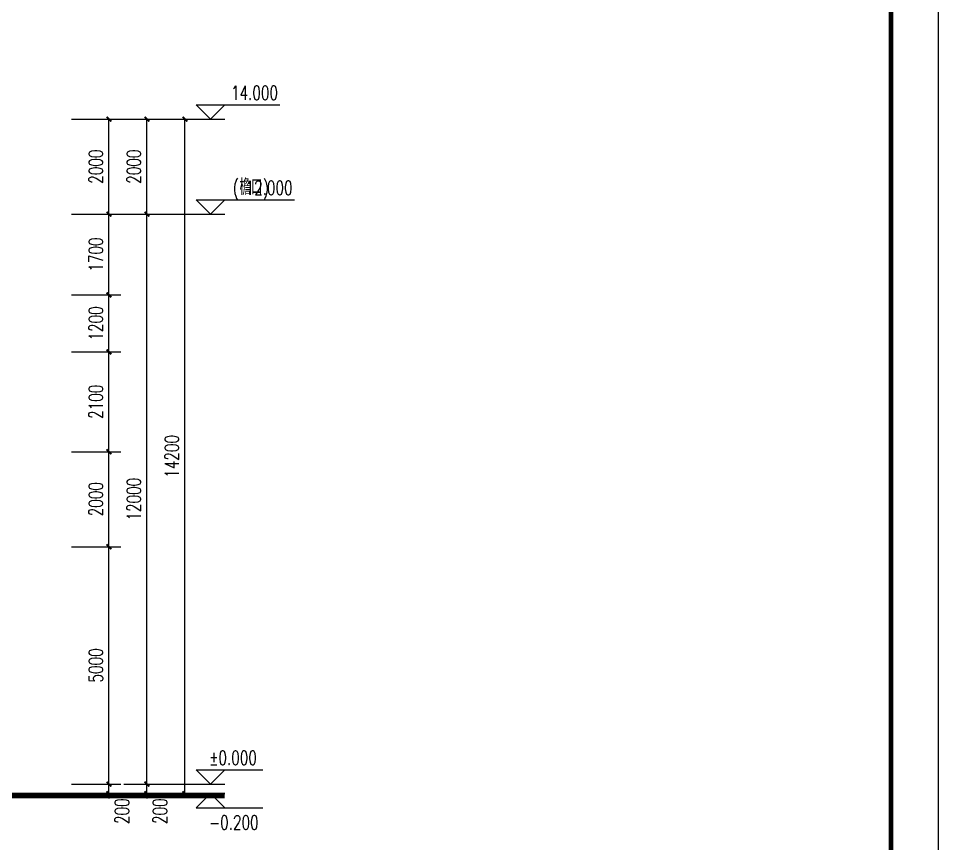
# Model space of a CAD drawing. Extents: x 4267484 to 4395158, y -674551 to -235742.
# Drawn here: x 4365773 to 4385158, y -536319 to -518944 of the extents above; entities that cross this region are included whole.
import ezdxf

# ---------------------------------------------------------------- set-up
doc = ezdxf.new("R2010")
doc.units = 0
doc.header["$LTSCALE"] = 1000
doc.header["$MEASUREMENT"] = 0
doc.layers.get('0').update_dxf_attribs({"linetype": 'CONTINUOUS'})
doc.layers.get('Defpoints').update_dxf_attribs({"linetype": 'CONTINUOUS'})
doc.layers.add('_0', color=7, linetype='CONTINUOUS', lineweight=25)
for name, color, linetype in [('DIM_ELEV', 3, 'CONTINUOUS'), ('PUB_DIM', 3, 'CONTINUOUS'), ('PUB_TEXT', 7, 'CONTINUOUS'), ('PUB_TITLE', 4, 'CONTINUOUS')]:
    doc.layers.add(name, color=color, linetype=linetype)
doc.styles.add('_TCH_DIM', font='SIMPLEX', dxfattribs={"bigfont": 'GBCBIG'})
doc.styles.add('_TCH_DIM_T3', font='SIMPLEX', dxfattribs={"width": 0.705882, "bigfont": 'GBCBIG'})
doc.dimstyles.new('_TCH_ARCH&&100', dxfattribs={"dimtxt": 297.5, "dimasz": 100, "dimexe": 250, "dimexo": 300, "dimgap": 126.25, "dimtad": 1, "dimdec": 0, "dimzin": 0, "dimdsep": 46, "dimtxsty": '_TCH_DIM_T3', "dimblk": 'ARCHTICK', "dimcen": 0.09, "dimclrt": 7, "dimazin": 2, "dimtfac": 1, "dimtdec": 0, "dimtix": 1, "dimtmove": 2, "dimatfit": 3, "dimfxl": 0, "dimtolj": 1, "dimtzin": 0, "dimarcsym": 0})

# ---------------------------------------------------------------- blocks, each defined once
blk = doc.blocks.new('_ArchTick')
at = {"color": 0, "linetype": 'ByBlock', "const_width": 0.4}
blk.add_lwpolyline([(-0.5, -0.5), (0.5, 0.5)], dxfattribs=at)
blk = doc.blocks.new('*D203')
at = {"layer": 'Defpoints', "color": 0}
for p in [(4366594, -521066), (4367681, -521066), (4366594, -523067)]:
    blk.add_point(p, dxfattribs=at)
at = {"layer": 'PUB_DIM', "color": 0, "lineweight": -2}
for p, q in [((4366894, -521066), (4367931, -521066)), ((4367681, -523067), (4367681, -521066)), ((4366894, -523067), (4367931, -523067))]:
    blk.add_line(p, q, dxfattribs=at)
at = {"layer": 'PUB_DIM', "color": 0, "lineweight": -2, "xscale": 100, "yscale": 100, "zscale": 100}
for p, rotation in [((4367681, -521066), 90), ((4367681, -523067), 270)]:
    blk.add_blockref('_ArchTick', p, dxfattribs=dict(at, rotation=rotation))
at = {"layer": 'PUB_DIM', "color": 7, "insert": (4367406, -522066), "char_height": 297.5, "attachment_point": 5, "rotation": 90, "style": '_TCH_DIM_T3'}
blk.add_mtext('\\A1;2000', dxfattribs=at)
blk = doc.blocks.new('*D204')
at = {"layer": 'Defpoints', "color": 0}
for p in [(4366594, -523067), (4367681, -523067), (4366594, -524767)]:
    blk.add_point(p, dxfattribs=at)
at = {"layer": 'PUB_DIM', "color": 0, "lineweight": -2}
for p, q in [((4366894, -523067), (4367931, -523067)), ((4367681, -524767), (4367681, -523067)), ((4366894, -524767), (4367931, -524767))]:
    blk.add_line(p, q, dxfattribs=at)
at = {"layer": 'PUB_DIM', "color": 0, "lineweight": -2, "xscale": 100, "yscale": 100, "zscale": 100}
for p, rotation in [((4367681, -523067), 90), ((4367681, -524767), 270)]:
    blk.add_blockref('_ArchTick', p, dxfattribs=dict(at, rotation=rotation))
at = {"layer": 'PUB_DIM', "color": 7, "insert": (4367406, -523917), "char_height": 297.5, "attachment_point": 5, "rotation": 90, "style": '_TCH_DIM_T3'}
blk.add_mtext('\\A1;1700', dxfattribs=at)
blk = doc.blocks.new('*D205')
at = {"layer": 'Defpoints', "color": 0}
for p in [(4366594, -524767), (4367681, -524767), (4366594, -525967)]:
    blk.add_point(p, dxfattribs=at)
at = {"layer": 'PUB_DIM', "color": 0, "lineweight": -2}
for p, q in [((4366894, -524767), (4367931, -524767)), ((4367681, -525967), (4367681, -524767)), ((4366894, -525967), (4367931, -525967))]:
    blk.add_line(p, q, dxfattribs=at)
at = {"layer": 'PUB_DIM', "color": 0, "lineweight": -2, "xscale": 100, "yscale": 100, "zscale": 100}
for p, rotation in [((4367681, -524767), 90), ((4367681, -525967), 270)]:
    blk.add_blockref('_ArchTick', p, dxfattribs=dict(at, rotation=rotation))
at = {"layer": 'PUB_DIM', "color": 7, "insert": (4367406, -525367), "char_height": 297.5, "attachment_point": 5, "rotation": 90, "style": '_TCH_DIM_T3'}
blk.add_mtext('\\A1;1200', dxfattribs=at)
blk = doc.blocks.new('*D206')
at = {"layer": 'Defpoints', "color": 0}
for p in [(4366594, -525967), (4367681, -525967), (4366594, -528067)]:
    blk.add_point(p, dxfattribs=at)
at = {"layer": 'PUB_DIM', "color": 0, "lineweight": -2}
for p, q in [((4366894, -525967), (4367931, -525967)), ((4367681, -528067), (4367681, -525967)), ((4366894, -528067), (4367931, -528067))]:
    blk.add_line(p, q, dxfattribs=at)
at = {"layer": 'PUB_DIM', "color": 0, "lineweight": -2, "xscale": 100, "yscale": 100, "zscale": 100}
for p, rotation in [((4367681, -525967), 90), ((4367681, -528067), 270)]:
    blk.add_blockref('_ArchTick', p, dxfattribs=dict(at, rotation=rotation))
at = {"layer": 'PUB_DIM', "color": 7, "insert": (4367406, -527017), "char_height": 297.5, "attachment_point": 5, "rotation": 90, "style": '_TCH_DIM_T3'}
blk.add_mtext('\\A1;2100', dxfattribs=at)
blk = doc.blocks.new('*D207')
at = {"layer": 'Defpoints', "color": 0}
for p in [(4366594, -528067), (4367681, -528067), (4366594, -530067)]:
    blk.add_point(p, dxfattribs=at)
at = {"layer": 'PUB_DIM', "color": 0, "lineweight": -2}
for p, q in [((4366894, -528067), (4367931, -528067)), ((4367681, -530067), (4367681, -528067)), ((4366894, -530067), (4367931, -530067))]:
    blk.add_line(p, q, dxfattribs=at)
at = {"layer": 'PUB_DIM', "color": 0, "lineweight": -2, "xscale": 100, "yscale": 100, "zscale": 100}
for p, rotation in [((4367681, -528067), 90), ((4367681, -530067), 270)]:
    blk.add_blockref('_ArchTick', p, dxfattribs=dict(at, rotation=rotation))
at = {"layer": 'PUB_DIM', "color": 7, "insert": (4367406, -529067), "char_height": 297.5, "attachment_point": 5, "rotation": 90, "style": '_TCH_DIM_T3'}
blk.add_mtext('\\A1;2000', dxfattribs=at)
blk = doc.blocks.new('*D208')
at = {"layer": 'Defpoints', "color": 0}
for p in [(4366594, -530067), (4367681, -530067), (4366594, -535067)]:
    blk.add_point(p, dxfattribs=at)
at = {"layer": 'PUB_DIM', "color": 0, "lineweight": -2}
for p, q in [((4366894, -530067), (4367931, -530067)), ((4367681, -535067), (4367681, -530067)), ((4366894, -535067), (4367931, -535067))]:
    blk.add_line(p, q, dxfattribs=at)
at = {"layer": 'PUB_DIM', "color": 0, "lineweight": -2, "xscale": 100, "yscale": 100, "zscale": 100}
for p, rotation in [((4367681, -530067), 90), ((4367681, -535067), 270)]:
    blk.add_blockref('_ArchTick', p, dxfattribs=dict(at, rotation=rotation))
at = {"layer": 'PUB_DIM', "color": 7, "insert": (4367406, -532567), "char_height": 297.5, "attachment_point": 5, "rotation": 90, "style": '_TCH_DIM_T3'}
blk.add_mtext('\\A1;5000', dxfattribs=at)
blk = doc.blocks.new('*D209')
at = {"layer": 'Defpoints', "color": 0}
for p in [(4366594, -535067), (4367681, -535067), (4366594, -535267)]:
    blk.add_point(p, dxfattribs=at)
at = {"layer": 'PUB_DIM', "color": 0, "lineweight": -2}
for p, q in [((4367681, -535067), (4367681, -534967)), ((4366894, -535067), (4367931, -535067)), ((4367681, -535267), (4367681, -535067)), ((4366894, -535267), (4367931, -535267)), ((4367681, -535267), (4367681, -535367))]:
    blk.add_line(p, q, dxfattribs=at)
at = {"layer": 'PUB_DIM', "color": 0, "lineweight": -2, "xscale": 100, "yscale": 100, "zscale": 100}
for p, rotation in [((4367681, -535067), 270), ((4367681, -535267), 90)]:
    blk.add_blockref('_ArchTick', p, dxfattribs=dict(at, rotation=rotation))
at = {"layer": 'PUB_DIM', "color": 7, "insert": (4367956, -535637), "char_height": 297.5, "attachment_point": 5, "rotation": 90, "style": '_TCH_DIM_T3'}
blk.add_mtext('\\A1;200', dxfattribs=at)
blk = doc.blocks.new('*D210')
at = {"layer": 'Defpoints', "color": 0}
for p in [(4367694, -521066), (4369281, -521066), (4367694, -535267)]:
    blk.add_point(p, dxfattribs=at)
at = {"layer": 'PUB_DIM', "color": 0, "lineweight": -2}
for p, q in [((4367994, -521066), (4369531, -521066)), ((4369281, -535267), (4369281, -521066)), ((4367994, -535267), (4369531, -535267))]:
    blk.add_line(p, q, dxfattribs=at)
at = {"layer": 'PUB_DIM', "color": 0, "lineweight": -2, "xscale": 100, "yscale": 100, "zscale": 100}
for p, rotation in [((4369281, -521066), 90), ((4369281, -535267), 270)]:
    blk.add_blockref('_ArchTick', p, dxfattribs=dict(at, rotation=rotation))
at = {"layer": 'PUB_DIM', "color": 7, "insert": (4369006, -528166), "char_height": 297.5, "attachment_point": 5, "rotation": 90, "style": '_TCH_DIM_T3'}
blk.add_mtext('\\A1;14200', dxfattribs=at)
blk = doc.blocks.new('*D211')
at = {"layer": 'Defpoints', "color": 0}
for p in [(4367694, -521066), (4368481, -521066), (4367694, -523067)]:
    blk.add_point(p, dxfattribs=at)
at = {"layer": 'PUB_DIM', "color": 0, "lineweight": -2}
for p, q in [((4367994, -521066), (4368731, -521066)), ((4368481, -523067), (4368481, -521066)), ((4367994, -523067), (4368731, -523067))]:
    blk.add_line(p, q, dxfattribs=at)
at = {"layer": 'PUB_DIM', "color": 0, "lineweight": -2, "xscale": 100, "yscale": 100, "zscale": 100}
for p, rotation in [((4368481, -521066), 90), ((4368481, -523067), 270)]:
    blk.add_blockref('_ArchTick', p, dxfattribs=dict(at, rotation=rotation))
at = {"layer": 'PUB_DIM', "color": 7, "insert": (4368206, -522066), "char_height": 297.5, "attachment_point": 5, "rotation": 90, "style": '_TCH_DIM_T3'}
blk.add_mtext('\\A1;2000', dxfattribs=at)
blk = doc.blocks.new('*D212')
at = {"layer": 'Defpoints', "color": 0}
for p in [(4367694, -523067), (4368481, -523067), (4367694, -535067)]:
    blk.add_point(p, dxfattribs=at)
at = {"layer": 'PUB_DIM', "color": 0, "lineweight": -2}
for p, q in [((4367994, -523067), (4368731, -523067)), ((4368481, -535067), (4368481, -523067)), ((4367994, -535067), (4368731, -535067))]:
    blk.add_line(p, q, dxfattribs=at)
at = {"layer": 'PUB_DIM', "color": 0, "lineweight": -2, "xscale": 100, "yscale": 100, "zscale": 100}
for p, rotation in [((4368481, -523067), 90), ((4368481, -535067), 270)]:
    blk.add_blockref('_ArchTick', p, dxfattribs=dict(at, rotation=rotation))
at = {"layer": 'PUB_DIM', "color": 7, "insert": (4368206, -529067), "char_height": 297.5, "attachment_point": 5, "rotation": 90, "style": '_TCH_DIM_T3'}
blk.add_mtext('\\A1;12000', dxfattribs=at)
blk = doc.blocks.new('*D213')
at = {"layer": 'Defpoints', "color": 0}
for p in [(4367694, -535067), (4368481, -535067), (4367694, -535267)]:
    blk.add_point(p, dxfattribs=at)
at = {"layer": 'PUB_DIM', "color": 0, "lineweight": -2}
for p, q in [((4368481, -535067), (4368481, -534967)), ((4367994, -535067), (4368731, -535067)), ((4368481, -535267), (4368481, -535067)), ((4367994, -535267), (4368731, -535267)), ((4368481, -535267), (4368481, -535367))]:
    blk.add_line(p, q, dxfattribs=at)
at = {"layer": 'PUB_DIM', "color": 0, "lineweight": -2, "xscale": 100, "yscale": 100, "zscale": 100}
for p, rotation in [((4368481, -535067), 270), ((4368481, -535267), 90)]:
    blk.add_blockref('_ArchTick', p, dxfattribs=dict(at, rotation=rotation))
at = {"layer": 'PUB_DIM', "color": 7, "insert": (4368756, -535637), "char_height": 297.5, "attachment_point": 5, "rotation": 90, "style": '_TCH_DIM_T3'}
blk.add_mtext('\\A1;200', dxfattribs=at)

msp = doc.modelspace()

# ---------------------------------------------------------------- linework, layer by layer
at = {"layer": '_0', "color": 0}
msp.add_line((4370120.2, -535266.7), (4311264.1, -535266.7), dxfattribs=at)
at = {"layer": '_0', "color": 0, "const_width": 100}
msp.add_lwpolyline([(4370120.2, -535316.7), (4311264.1, -535316.7)], dxfattribs=at)
at = {"layer": 'DIM_ELEV'}
for p, q in [((4369820.2, -521064.2), (4369520.2, -520764.2)), ((4369520.2, -520764.2), (4371282.1, -520764.2)), ((4369820.2, -521064.2), (4370120.2, -520764.2)), ((4369120.2, -521064.2), (4370120.2, -521064.2)), ((4369820.2, -523066.7), (4369520.2, -522766.7)), ((4369520.2, -522766.7), (4371589.2, -522766.7)), ((4369820.2, -523066.7), (4370120.2, -522766.7)), ((4369120.2, -523066.7), (4370120.2, -523066.7)), ((4369820.2, -535066.7), (4369520.2, -534766.7)), ((4369520.2, -534766.7), (4370919.1, -534766.7)), ((4369820.2, -535066.7), (4370120.2, -534766.7)), ((4368691.5, -535066.7), (4370120.2, -535066.7)), ((4369120.2, -535266.7), (4370120.2, -535266.7)), ((4369820.2, -535266.7), (4369520.2, -535566.7)), ((4369820.2, -535266.7), (4370120.2, -535566.7)), ((4369520.2, -535566.7), (4370919.1, -535566.7))]:
    msp.add_line(p, q, dxfattribs=at)
at = {"layer": 'PUB_DIM'}
for p, q in [((4367193.7, -521066.2), (4370120.2, -521066.2)), ((4367193.7, -523066.7), (4370120.2, -523066.7))]:
    msp.add_line(p, q, dxfattribs=at)
at = {"layer": 'PUB_TITLE', "color": 4}
msp.add_lwpolyline([(4301057.7, -548644.2), (4385157.7, -548644.2), (4385157.7, -489244.2), (4301057.7, -489244.2)], close=True, dxfattribs=at)
at = {"layer": 'PUB_TITLE', "color": 4, "const_width": 100}
msp.add_lwpolyline([(4303557.7, -547644.2), (4384157.7, -547644.2), (4384157.7, -490244.2), (4303557.7, -490244.2)], close=True, dxfattribs=at)

# ---------------------------------------------------------------- texts
at = {"layer": 'PUB_TEXT', "style": '_TCH_DIM', "width": 0.705882}
for s, p in [('14.000', (4370252.1, -520659.2)), ('(', (4370289.2, -522661.7)), ('12.000', (4370559.2, -522661.7)), (')', (4370920.6, -522661.7)), ('%%P0.000', (4369789.1, -534661.7)), ('-0.200', (4369789.1, -536021.7))]:
    msp.add_text(s, height=297.5, dxfattribs=at).set_placement(p)
at = {"layer": 'PUB_TEXT', "style": '_TCH_DIM'}
msp.add_text('檐口', height=337.59, dxfattribs=at).set_placement((4370429.2, -522661.7))

# ---------------------------------------------------------------- dimensions: what is measured, and where the dimension line sits
at = {"layer": 'PUB_DIM'}
for p1, p2, distance, picture, middle in [((4366593.6784, -523066.7338), (4366593.6784, -521066.24), -1087.7287, '*D203', (4367406.4071, -522066.4869)), ((4367693.6784, -535266.7338), (4367693.6784, -521066.24), -1587.7287, '*D210', (4369006.4071, -528166.4869)), ((4367693.6784, -523066.7338), (4367693.6784, -521066.24), -787.7287, '*D211', (4368206.4071, -522066.4869)), ((4366593.7, -524766.7), (4366593.7, -523066.7), -1087.7, '*D204', (4367406.4, -523916.7)), ((4367693.7, -535066.7), (4367693.7, -523066.7), -787.7, '*D212', (4368206.4, -529066.7)), ((4366593.7, -525966.7), (4366593.7, -524766.7), -1087.7, '*D205', (4367406.4, -525366.7)), ((4366593.7, -528066.7), (4366593.7, -525966.7), -1087.7, '*D206', (4367406.4, -527016.7)), ((4366593.7, -530066.7), (4366593.7, -528066.7), -1087.7, '*D207', (4367406.4, -529066.7)), ((4366593.7, -535066.7), (4366593.7, -530066.7), -1087.7, '*D208', (4367406.4, -532566.7))]:
    dim = msp.add_aligned_dim(p1=p1, p2=p2, distance=distance, dimstyle='_TCH_ARCH&&100', dxfattribs=at)
    dim.commit()
    dim.dimension.update_dxf_attribs({"geometry": picture, "text_midpoint": middle})
for base, p1, p2, picture, middle in [((4367681.4, -535066.7), (4366593.7, -535266.7), (4366593.7, -535066.7), '*D209', (4367956.4, -535636.7)), ((4368481.4, -535066.7), (4367693.7, -535266.7), (4367693.7, -535066.7), '*D213', (4368756.4, -535636.7))]:
    dim = msp.add_linear_dim(base=base, p1=p1, p2=p2, angle=90, dimstyle='_TCH_ARCH&&100', dxfattribs=at)
    dim.commit()
    dim.dimension.update_dxf_attribs({"geometry": picture, "text_midpoint": middle, "dimtype": 129})

doc.saveas('drawing.dxf')
